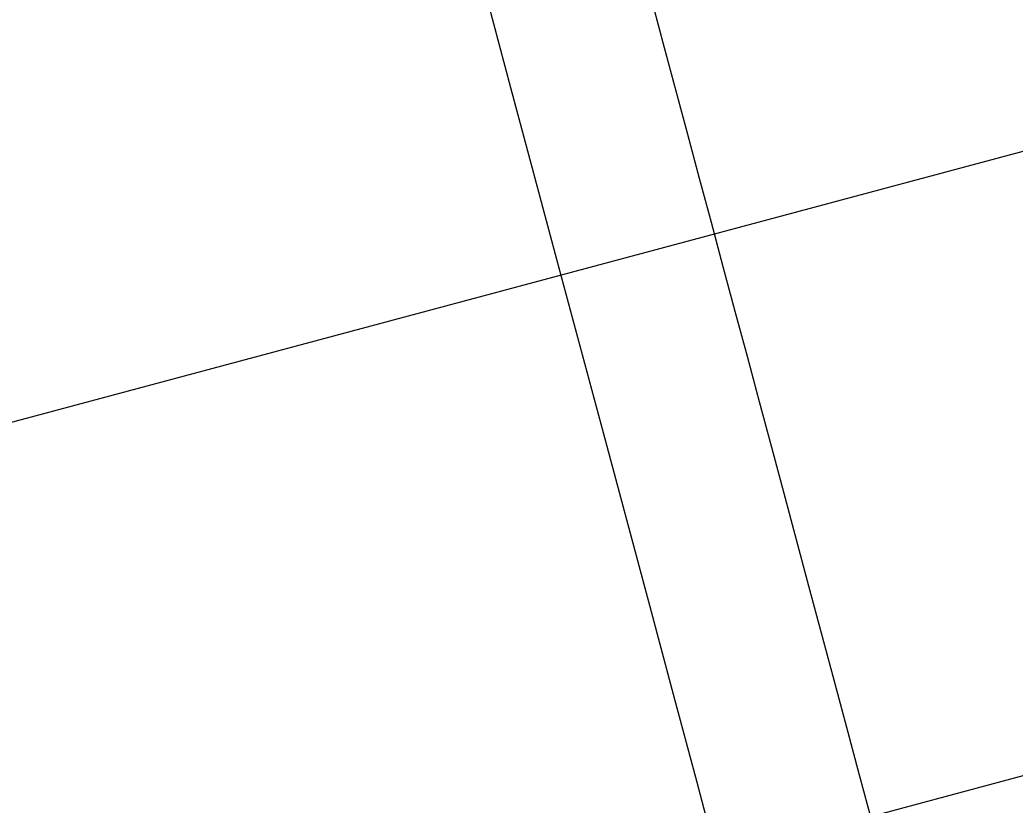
# Model space of a CAD drawing. Header units: millimetres. Extents: x 861 to 27901, y 673 to 17923.
# Drawn here: x 11792.378 to 11797.055, y 6142.952 to 6146.643 of the extents above; entities that cross this region are included whole.
import ezdxf

# ---------------------------------------------------------------- set-up
doc = ezdxf.new("R2010")
doc.units = ezdxf.units.MM
doc.header["$LTSCALE"] = 33.3
doc.linetypes.add('HIDDEN', pattern=[1.905, 1.27, -0.635])
doc.layers.add('CAPA_1', color=7, linetype='Continuous')
doc.styles.add('SLDTEXTSTYLE0', font='TXT', dxfattribs={"width": 0.75})
doc.dimstyles.new('SLDDIMSTYLE0', dxfattribs={"dimtxt": 66.6, "dimasz": 66.6, "dimexe": 0, "dimexo": 0.0625, "dimgap": 16.65, "dimtad": 2, "dimdec": 0, "dimlfac": 1.261261, "dimrnd": 1e-09, "dimzin": 12, "dimdsep": 46, "dimtxsty": 'SLDTEXTSTYLE0', "dimsah": 1, "dimcen": 0.09, "dimadec": 0, "dimazin": 3, "dimtfac": 1, "dimtdec": 0, "dimtofl": 0, "dimtmove": 0, "dimatfit": 3, "dimfxl": 1, "dimfrac": 2, "dimtolj": 1, "dimtzin": 12, "dimarcsym": 0})

# ---------------------------------------------------------------- blocks, each defined once
blk = doc.blocks.new('_D_13')
at = {"layer": 'CAPA_1', "transparency": 16777216}
for p, q in [((9823.1741, 6912.2458), (14695.3197, 6912.2458)), ((14662.0197, 6912.2458), (14662.0197, 5357.9842)), ((14240.1813, 5357.9842), (14695.3197, 5357.9842))]:
    blk.add_line(p, q, dxfattribs=at)
for points in [[(14662.0197, 6912.2458), (14651.7735, 6845.6458), (14672.2658, 6845.6458)], [(14662.0197, 5357.9842), (14672.2658, 5424.5842), (14651.7735, 5424.5842)]]:
    blk.add_solid(points, dxfattribs=at)
at = {"layer": 'CAPA_1', "transparency": 16777216, "insert": (14576.1677, 6036.695), "char_height": 66.6, "attachment_point": 1, "rotation": 90, "style": 'SLDTEXTSTYLE0'}
blk.add_mtext('1960', dxfattribs=at)

msp = doc.modelspace()

# ---------------------------------------------------------------- linework, layer by layer
at = {"color": 1, "linetype": 'HIDDEN', "lineweight": 18}
for p, q in [((11930.3983, 6178.8094), (11781.0592, 6138.7941)), ((11827.0419, 6154.0496), (11776.4964, 6140.5059))]:
    msp.add_line(p, q, dxfattribs=at)
for points in [[(11804.5696, 6124.573), (11803.9428, 6126.9121), (11802.6893, 6131.5904), (11800.8411, 6138.4877), (11799.0568, 6145.1469), (11797.3668, 6151.4541), (11795.8, 6157.3014), (11794.3833, 6162.5886), (11793.1408, 6167.2256), (11792.0942, 6171.1316), (11791.2598, 6174.2457), (11790.6578, 6176.4923), (11790.2763, 6177.9163), (11790.2288, 6178.0934), (11790.2051, 6178.1819)], [(11786.2648, 6177.7468), (11786.2887, 6177.6574), (11786.3367, 6177.4784), (11786.7224, 6176.039), (11787.3309, 6173.7682), (11788.1743, 6170.6204), (11789.2322, 6166.6722), (11790.4881, 6161.985), (11791.9201, 6156.6407), (11793.5038, 6150.7303), (11795.2121, 6144.355), (11797.0157, 6137.6238), (11798.8838, 6130.652), (11800.1509, 6125.9232), (11800.7844, 6123.5588)], [(11782.8069, 6172.0954), (11782.8289, 6172.0132), (11782.873, 6171.8488), (11783.2273, 6170.5265), (11783.7862, 6168.4404), (11784.5611, 6165.5488), (11785.5329, 6161.9217), (11786.6867, 6157.6159), (11788.0022, 6152.7064), (11789.457, 6147.2768), (11791.0263, 6141.4201), (11792.6832, 6135.2365), (11794.3993, 6128.8319), (11795.5633, 6124.4878), (11796.1453, 6122.3157)], [(11801.5062, 6123.7522), (11801.1135, 6125.2177), (11800.3281, 6128.1489), (11799.1702, 6132.4703), (11798.0522, 6136.6426), (11796.9933, 6140.5944), (11796.0117, 6144.258), (11795.1241, 6147.5706), (11794.3456, 6150.476), (11793.6898, 6152.9232), (11793.167, 6154.8744), (11792.7899, 6156.2819), (11792.5508, 6157.1742), (11792.5211, 6157.2851), (11792.5062, 6157.3405)], [(11796.9112, 6122.5209), (11796.4277, 6124.3254), (11795.4606, 6127.9343), (11794.0659, 6133.1396), (11792.7804, 6137.9372), (11791.654, 6142.1408), (11790.7282, 6145.596), (11790.0455, 6148.144), (11789.6062, 6149.7834), (11789.5512, 6149.9886), (11789.5237, 6150.0912)]]:
    msp.add_open_spline(points, degree=3, dxfattribs=at)

# ---------------------------------------------------------------- dimensions: what is measured, and where the dimension line sits
at = {"layer": 'CAPA_1'}
dim = msp.add_linear_dim(base=(14662.0197, 5357.9842), p1=(9780.8831, 6912.2458), p2=(14197.8903, 5357.9842), angle=90, dimstyle='SLDDIMSTYLE0', dxfattribs=at)
dim.commit()
dim.dimension.update_dxf_attribs({"geometry": '_D_13', "text_midpoint": (14662.0197, 6135.115), "dimtype": 160})

doc.saveas('drawing.dxf')
